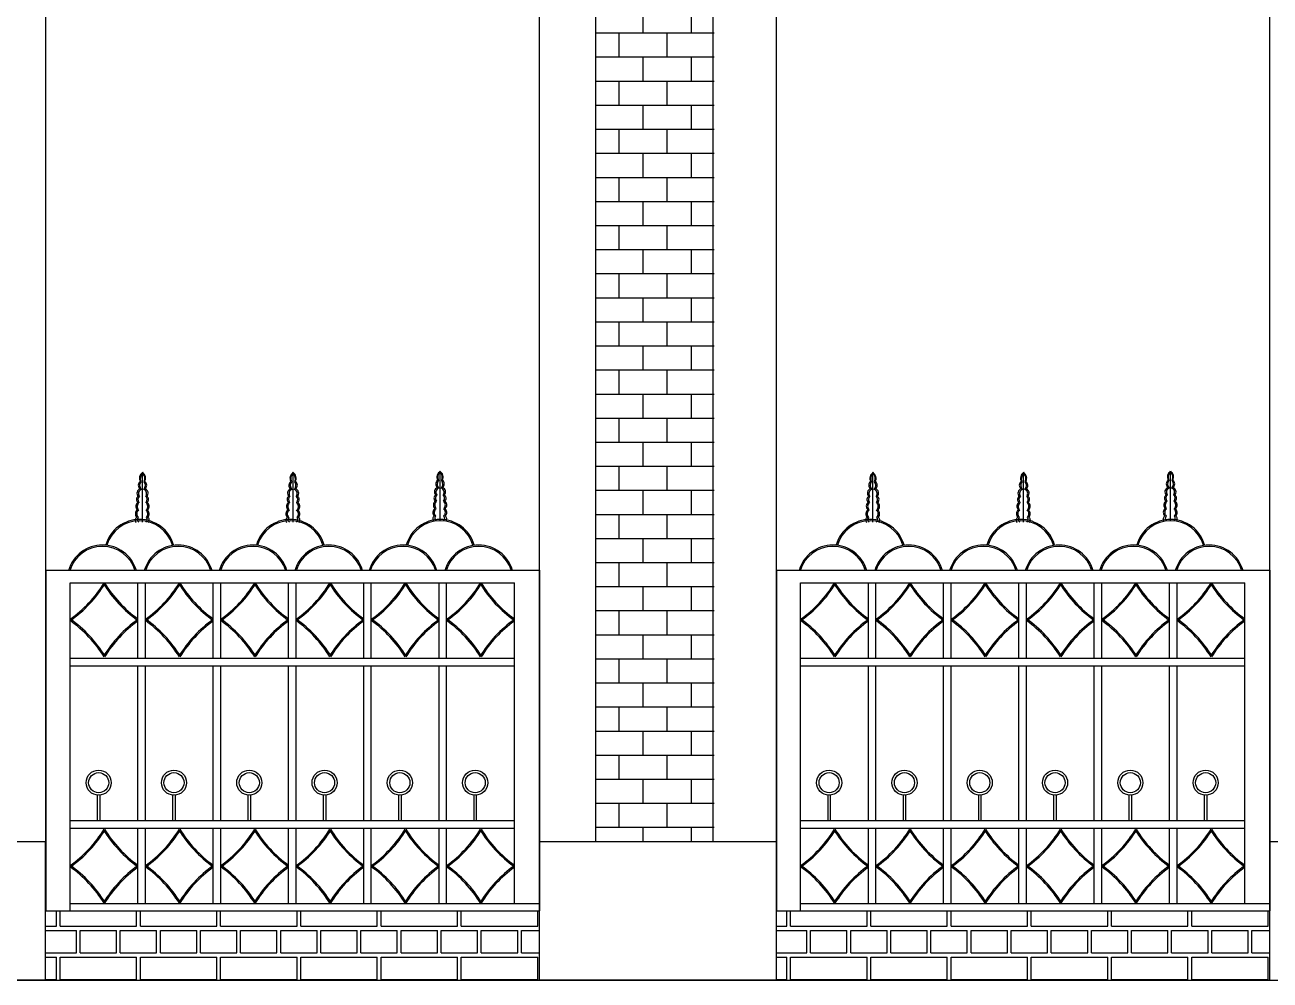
# Model space of a CAD drawing. Extents: x 3796 to 53512, y 4092 to 20812.
# Drawn here: x 16507 to 22814, y 9162 to 14000 of the extents above; entities that cross this region are included whole.
import ezdxf

# ---------------------------------------------------------------- set-up
doc = ezdxf.new("R2010")
doc.units = 0
doc.layers.get('0').update_dxf_attribs({"linetype": 'CONTINUOUS'})
doc.layers.add('LAYER1', color=3, linetype='CONTINUOUS')
doc.layers.add('LAYER2', color=4, linetype='CONTINUOUS')

msp = doc.modelspace()

# ---------------------------------------------------------------- hatches: boundary and pattern name
h = msp.add_hatch()
h.set_pattern_fill('AR-B816', color=256, scale=0.6, style=0)
h.set_pattern_definition([(0, (24027.87, 5912.28), (0, 121.92), []), (90, (24027.87, 5912.28), (-121.92, 121.92), [121.92, -121.92])])
h.paths.add_polyline_path([(19998.6, 16946), (19398.6, 16946), (19398.6, 9861.9), (19998.6, 9861.9)])
h.paths.add_polyline_path([(19898.6, 15574.8), (19898.6, 14100.2), (19498.6, 14100.2), (19498.6, 15574.8)], flags=16)
h.paths.add_polyline_path([(19848.6, 15324.8), (19848.6, 14350.2), (19548.6, 14350.2), (19548.6, 15324.8)], flags=0)
h.paths.add_polyline_path([(19848.6, 15144.8), (19848.6, 15324.8), (19548.6, 15324.8), (19548.6, 15144.8)], flags=0)
h.paths.add_polyline_path([(19548.6, 14530.2), (19848.6, 14530.2), (19848.6, 15144.8), (19548.6, 15144.8)], flags=0)
h.paths.add_polyline_path([(19848.6, 14350.2), (19848.6, 14530.2), (19548.6, 14530.2), (19548.6, 14350.2)], flags=0)
h = msp.add_hatch()
h.set_pattern_fill('AR-BRELM', color=9, scale=2, style=0)
h.set_pattern_definition([(0, (20342.44, 5912.28), (0, 270.968), [387.35, -19.05]), (0, (20342.44, 6026.58), (0, 270.968), [387.35, -19.05]), (0, (20444.04, 6047.76), (0, 270.968), [184.15, -19.05]), (0, (20444.04, 6162.06), (0, 270.968), [184.15, -19.05]), (90, (20342.44, 5912.28), (-406.4, 2e-14), [114.3, -156.667]), (90, (20323.4, 5912.28), (-406.4, 2e-14), [114.3, -156.667]), (90, (20444.04, 6047.76), (-203.2, 1e-14), [114.3, -156.667]), (90, (20425, 6047.76), (-203.2, 1e-14), [114.3, -156.667])])
h.paths.add_polyline_path([(16613.2, 9511.9), (16613.2, 9161.9), (19112.2, 9161.9), (19112.2, 9511.9)])
h = msp.add_hatch()
h.set_pattern_fill('AR-BRELM', color=9, scale=2, style=0)
h.set_pattern_definition([(0, (24042.44, 5912.28), (0, 270.968), [387.35, -19.05]), (0, (24042.44, 6026.58), (0, 270.968), [387.35, -19.05]), (0, (24144.04, 6047.76), (0, 270.968), [184.15, -19.05]), (0, (24144.04, 6162.06), (0, 270.968), [184.15, -19.05]), (90, (24042.44, 5912.28), (-406.4, 2e-14), [114.3, -156.667]), (90, (24023.4, 5912.28), (-406.4, 2e-14), [114.3, -156.667]), (90, (24144.04, 6047.76), (-203.2, 1e-14), [114.3, -156.667]), (90, (24125, 6047.76), (-203.2, 1e-14), [114.3, -156.667])])
h.paths.add_polyline_path([(20313.2, 9511.9), (20313.2, 9161.9), (22812.2, 9161.9), (22812.2, 9511.9)])

# ---------------------------------------------------------------- linework, layer by layer
at = {"color": 3}
for p, q in [((16613.2, 11237.4), (16613.2, 9511.9)), ((16613.2, 11237.4), (19113.2, 11237.4)), ((19113.2, 11237.4), (19113.2, 9511.9)), ((20313.2, 11237.4), (20313.2, 9511.9)), ((20313.2, 11237.4), (22813.2, 11237.4)), ((22813.2, 11237.4), (22813.2, 9511.9)), ((16735.7, 9511.9), (16735.7, 11173.8)), ((16735.7, 11173.8), (18986.2, 11173.8)), ((17079, 10792.4), (17079, 11173.8)), ((17117.2, 10792.4), (17117.2, 11173.8)), ((17460.4, 10792.4), (17460.4, 11173.8)), ((17498.6, 10792.4), (17498.6, 11173.8)), ((17841.9, 10792.4), (17841.9, 11173.8)), ((17880, 10792.4), (17880, 11173.8)), ((18223.3, 10792.4), (18223.3, 11173.8)), ((18261.4, 10792.4), (18261.4, 11173.8)), ((18604.7, 10792.4), (18604.7, 11173.8)), ((18642.9, 10792.4), (18642.9, 11173.8)), ((18986.2, 9550), (18986.2, 11173.8)), ((20435.7, 9511.9), (20435.7, 11173.8)), ((20435.7, 11173.8), (22686.2, 11173.8)), ((20779, 10792.4), (20779, 11173.8)), ((20817.2, 10792.4), (20817.2, 11173.8)), ((21160.4, 10792.4), (21160.4, 11173.8)), ((21198.6, 10792.4), (21198.6, 11173.8)), ((21541.9, 10792.4), (21541.9, 11173.8)), ((21580, 10792.4), (21580, 11173.8)), ((21923.3, 10792.4), (21923.3, 11173.8)), ((21961.4, 10792.4), (21961.4, 11173.8)), ((22304.7, 10792.4), (22304.7, 11173.8)), ((22342.9, 10792.4), (22342.9, 11173.8)), ((22686.2, 9550), (22686.2, 11173.8)), ((16735.7, 10792.4), (18986.2, 10792.4)), ((20435.7, 10792.4), (22686.2, 10792.4)), ((16735.7, 10754.3), (18986.2, 10754.3)), ((17079, 9969.6), (17079, 10754.3)), ((17117.2, 9969.6), (17117.2, 10754.3)), ((17460.4, 9969.6), (17460.4, 10754.3)), ((17498.6, 9969.6), (17498.6, 10754.3)), ((17841.9, 9969.6), (17841.9, 10754.3)), ((17880, 9969.6), (17880, 10754.3)), ((18223.3, 9969.6), (18223.3, 10754.3)), ((18261.4, 9969.6), (18261.4, 10754.3)), ((18604.7, 9969.6), (18604.7, 10754.3)), ((18642.9, 9969.6), (18642.9, 10754.3)), ((20435.7, 10754.3), (22686.2, 10754.3)), ((20779, 9969.6), (20779, 10754.3)), ((20817.2, 9969.6), (20817.2, 10754.3)), ((21160.4, 9969.6), (21160.4, 10754.3)), ((21198.6, 9969.6), (21198.6, 10754.3)), ((21541.9, 9969.6), (21541.9, 10754.3)), ((21580, 9969.6), (21580, 10754.3)), ((21923.3, 9969.6), (21923.3, 10754.3)), ((21961.4, 9969.6), (21961.4, 10754.3)), ((22304.7, 9969.6), (22304.7, 10754.3)), ((22342.9, 9969.6), (22342.9, 10754.3)), ((16735.7, 9969.6), (18986.2, 9969.6)), ((20435.7, 9969.6), (22686.2, 9969.6)), ((16735.7, 9931.5), (18986.2, 9931.5)), ((17079, 9550), (17079, 9931.5)), ((17117.2, 9550), (17117.2, 9931.5)), ((17460.4, 9550), (17460.4, 9931.5)), ((17498.6, 9550), (17498.6, 9931.5)), ((17841.9, 9550), (17841.9, 9931.5)), ((17880, 9550), (17880, 9931.5)), ((18223.3, 9550), (18223.3, 9931.5)), ((18261.4, 9550), (18261.4, 9931.5)), ((18604.7, 9550), (18604.7, 9931.5)), ((18642.9, 9550), (18642.9, 9931.5)), ((20435.7, 9931.5), (22686.2, 9931.5)), ((20779, 9550), (20779, 9931.5)), ((20817.2, 9550), (20817.2, 9931.5)), ((21160.4, 9550), (21160.4, 9931.5)), ((21198.6, 9550), (21198.6, 9931.5)), ((21541.9, 9550), (21541.9, 9931.5)), ((21580, 9550), (21580, 9931.5)), ((21923.3, 9550), (21923.3, 9931.5)), ((21961.4, 9550), (21961.4, 9931.5)), ((22304.7, 9550), (22304.7, 9931.5)), ((22342.9, 9550), (22342.9, 9931.5)), ((16735.7, 9550), (19113.2, 9550)), ((20435.7, 9550), (22813.2, 9550))]:
    msp.add_line(p, q, dxfattribs=at)
at = {"color": 2}
for p, q in [((16613.2, 9511.9), (19113.2, 9511.9)), ((20313.2, 9511.9), (22813.2, 9511.9))]:
    msp.add_line(p, q, dxfattribs=at)
at = {"color": 6}
msp.add_line((4370.7, 9161.9), (53143.3, 9161.9), dxfattribs=at)
at = {"layer": 'LAYER1'}
for p, q in [((16613.2, 9861.9), (16613.2, 17696)), ((19113.2, 9861.9), (19113.2, 17696)), ((20313.2, 9861.9), (20313.2, 17696)), ((22813.2, 9861.9), (22813.2, 17696)), ((16611.8, 9861.9), (15412.2, 9861.9)), ((16611.8, 9161.9), (16611.8, 9861.9)), ((19113.2, 9161.9), (19113.2, 9861.9)), ((20313.2, 9861.9), (19113.2, 9861.9)), ((20313.2, 9161.9), (20313.2, 9861.9)), ((22813.2, 9161.9), (22813.2, 9861.9)), ((24013.2, 9861.9), (22813.2, 9861.9)), ((16611.8, 9161.9), (15412.2, 9161.9)), ((20313.2, 9161.9), (19113.2, 9161.9))]:
    msp.add_line(p, q, dxfattribs=at)
at = {"layer": 'LAYER1', "color": 4}
for p, q in [((19398.6, 9861.9), (19398.6, 17696)), ((19992.3, 9861.9), (19992.3, 17696))]:
    msp.add_line(p, q, dxfattribs=at)
at = {"layer": 'LAYER2', "color": 9, "linetype": 'BYBLOCK'}
for p, q in [((18609.7, 11488.4), (18609.7, 11734.9)), ((22309.7, 11488.4), (22309.7, 11734.9)), ((17102.6, 11482), (17102.6, 11728.5)), ((17865.5, 11482), (17865.5, 11728.5)), ((20802.6, 11482), (20802.6, 11728.5)), ((21565.5, 11482), (21565.5, 11728.5)), ((16873.5, 10098.3), (16873.5, 9970.2)), ((16886.2, 10098.3), (16886.2, 9970.2)), ((17254.9, 10098.3), (17254.9, 9970.2)), ((17267.6, 10098.3), (17267.6, 9970.2)), ((17636.3, 10098.3), (17636.3, 9970.2)), ((17649, 10098.3), (17649, 9970.2)), ((18017.7, 10098.3), (18017.7, 9970.2)), ((18030.5, 10098.3), (18030.5, 9970.2)), ((18399.2, 10098.3), (18399.2, 9970.2)), ((18411.9, 10098.3), (18411.9, 9970.2)), ((18780.6, 10098.3), (18780.6, 9970.2)), ((18793.3, 10098.3), (18793.3, 9970.2)), ((20573.5, 10098.3), (20573.5, 9970.2)), ((20586.2, 10098.3), (20586.2, 9970.2)), ((20954.9, 10098.3), (20954.9, 9970.2)), ((20967.6, 10098.3), (20967.6, 9970.2)), ((21336.3, 10098.3), (21336.3, 9970.2)), ((21349, 10098.3), (21349, 9970.2)), ((21717.7, 10098.3), (21717.7, 9970.2)), ((21730.5, 10098.3), (21730.5, 9970.2)), ((22099.2, 10098.3), (22099.2, 9970.2)), ((22111.9, 10098.3), (22111.9, 9970.2)), ((22480.6, 10098.3), (22480.6, 9970.2)), ((22493.3, 10098.3), (22493.3, 9970.2))]:
    msp.add_line(p, q, dxfattribs=at)
for centre, radius in [((16880.4, 10161.8), 63.6), ((17261.9, 10161.8), 63.6), ((17643.3, 10161.8), 63.6), ((18024.7, 10161.8), 63.6), ((18406.1, 10161.8), 63.6), ((18787.6, 10161.8), 63.6), ((20580.4, 10161.8), 63.6), ((20961.9, 10161.8), 63.6), ((21343.3, 10161.8), 63.6), ((21724.7, 10161.8), 63.6), ((22106.1, 10161.8), 63.6), ((22487.6, 10161.8), 63.6), ((16880.4, 10161.8), 50.9), ((17261.9, 10161.8), 50.9), ((17643.3, 10161.8), 50.9), ((18024.7, 10161.8), 50.9), ((18406.1, 10161.8), 50.9), ((18787.6, 10161.8), 50.9), ((20580.4, 10161.8), 50.9), ((20961.9, 10161.8), 50.9), ((21343.3, 10161.8), 50.9), ((21724.7, 10161.8), 50.9), ((22106.1, 10161.8), 50.9), ((22487.6, 10161.8), 50.9)]:
    msp.add_circle(centre, radius, dxfattribs=at)
for centre, radius, start, end in [((17117.9, 11703.7), 31.3, 114.33289, 211.73114), ((17087, 11703.7), 31.3, 328.26886, 65.66711), ((17880.7, 11703.7), 31.3, 114.33289, 211.73114), ((17849.9, 11703.7), 31.3, 328.26886, 65.66711), ((18625, 11710), 31.3, 114.33289, 211.73114), ((18633.3, 11708), 35.5, 131.49641, 205.2128), ((18594.1, 11710), 31.3, 328.26886, 65.66711), ((18585.8, 11708), 35.5, 334.7872, 48.50359), ((20817.9, 11703.7), 31.3, 114.33289, 211.73114), ((20787, 11703.7), 31.3, 328.26886, 65.66711), ((21580.7, 11703.7), 31.3, 114.33289, 211.73114), ((21549.9, 11703.7), 31.3, 328.26886, 65.66711), ((22325, 11710), 31.3, 114.33289, 211.73114), ((22333.3, 11708), 35.5, 131.49641, 205.2128), ((22294.1, 11710), 31.3, 328.26886, 65.66711), ((22285.8, 11708), 35.5, 334.7872, 48.50359), ((17103.3, 11668.3), 22.4, 122.65516, 233.97324), ((17118, 11667.7), 30.1, 142.70706, 222.75119), ((17126.2, 11701.6), 35.5, 131.49641, 205.2128), ((17078.7, 11701.6), 35.5, 334.7872, 48.50359), ((17086.9, 11667.7), 30.1, 317.24881, 37.29294), ((17101.6, 11668.3), 22.4, 306.02676, 57.34484), ((17866.2, 11668.3), 22.4, 122.65516, 233.97324), ((17880.9, 11667.7), 30.1, 142.70706, 222.75119), ((17889, 11701.6), 35.5, 131.49641, 205.2128), ((17841.6, 11701.6), 35.5, 334.7872, 48.50359), ((17849.8, 11667.7), 30.1, 317.24881, 37.29294), ((17864.4, 11668.3), 22.4, 306.02676, 57.34484), ((18610.4, 11674.7), 22.4, 122.65516, 233.97324), ((18625.1, 11674), 30.1, 142.70706, 222.75119), ((18594, 11674), 30.1, 317.24881, 37.29294), ((18608.7, 11674.7), 22.4, 306.02676, 57.34484), ((20803.3, 11668.3), 22.4, 122.65516, 233.97324), ((20818, 11667.7), 30.1, 142.70706, 222.75119), ((20826.2, 11701.6), 35.5, 131.49641, 205.2128), ((20778.7, 11701.6), 35.5, 334.7872, 48.50359), ((20786.9, 11667.7), 30.1, 317.24881, 37.29294), ((20801.6, 11668.3), 22.4, 306.02676, 57.34484), ((21566.2, 11668.3), 22.4, 122.65516, 233.97324), ((21580.9, 11667.7), 30.1, 142.70706, 222.75119), ((21589, 11701.6), 35.5, 131.49641, 205.2128), ((21541.6, 11701.6), 35.5, 334.7872, 48.50359), ((21549.8, 11667.7), 30.1, 317.24881, 37.29294), ((21564.4, 11668.3), 22.4, 306.02676, 57.34484), ((22310.4, 11674.7), 22.4, 122.65516, 233.97324), ((22325.1, 11674), 30.1, 142.70706, 222.75119), ((22294, 11674), 30.1, 317.24881, 37.29294), ((22308.7, 11674.7), 22.4, 306.02676, 57.34484), ((17089.6, 11596.1), 17.9, 117.19569, 234.62766), ((17096.6, 11628.6), 22.5, 106.61569, 227.6078), ((17102.7, 11596), 23.7, 132.32729, 219.0316), ((17102.8, 11626.4), 21.2, 107.10027, 215.34684), ((17085.8, 11614.4), 0.376, 215.34684, 324.65316), ((17102.2, 11626.4), 21.2, 324.65316, 72.89973), ((17108.4, 11628.6), 22.5, 312.3922, 73.38431), ((17102.2, 11596), 23.7, 320.9684, 47.67271), ((17119.1, 11614.4), 0.376, 215.34684, 324.65316), ((17115.3, 11596.1), 17.9, 305.37234, 62.80431), ((17852.4, 11596.1), 17.9, 117.19569, 234.62766), ((17859.4, 11628.6), 22.5, 106.61569, 227.6078), ((17865.5, 11596), 23.7, 132.32729, 219.0316), ((17865.6, 11626.4), 21.2, 107.10027, 215.34684), ((17848.6, 11614.4), 0.376, 215.34684, 324.65316), ((17865, 11626.4), 21.2, 324.65316, 72.89973), ((17871.2, 11628.6), 22.5, 312.3922, 73.38431), ((17865.1, 11596), 23.7, 320.9684, 47.67271), ((17882, 11614.4), 0.376, 215.34684, 324.65316), ((17878.2, 11596.1), 17.9, 305.37234, 62.80431), ((18596.7, 11602.5), 17.9, 117.19569, 234.62766), ((18603.6, 11635), 22.5, 106.61569, 227.6078), ((18609.8, 11602.3), 23.7, 132.32729, 219.0316), ((18609.9, 11632.7), 21.2, 107.10027, 215.34684), ((18592.9, 11620.7), 0.376, 215.34684, 324.65316), ((18609.2, 11632.7), 21.2, 324.65316, 72.89973), ((18615.4, 11635), 22.5, 312.3922, 73.38431), ((18609.3, 11602.3), 23.7, 320.9684, 47.67271), ((18626.2, 11620.7), 0.376, 215.34684, 324.65316), ((18622.4, 11602.5), 17.9, 305.37234, 62.80431), ((20789.6, 11596.1), 17.9, 117.19569, 234.62766), ((20796.6, 11628.6), 22.5, 106.61569, 227.6078), ((20802.7, 11596), 23.7, 132.32729, 219.0316), ((20802.8, 11626.4), 21.2, 107.10027, 215.34684), ((20785.8, 11614.4), 0.376, 215.34684, 324.65316), ((20802.2, 11626.4), 21.2, 324.65316, 72.89973), ((20808.4, 11628.6), 22.5, 312.3922, 73.38431), ((20802.2, 11596), 23.7, 320.9684, 47.67271), ((20819.1, 11614.4), 0.376, 215.34684, 324.65316), ((20815.3, 11596.1), 17.9, 305.37234, 62.80431), ((21552.4, 11596.1), 17.9, 117.19569, 234.62766), ((21559.4, 11628.6), 22.5, 106.61569, 227.6078), ((21565.5, 11596), 23.7, 132.32729, 219.0316), ((21565.6, 11626.4), 21.2, 107.10027, 215.34684), ((21548.6, 11614.4), 0.376, 215.34684, 324.65316), ((21565, 11626.4), 21.2, 324.65316, 72.89973), ((21571.2, 11628.6), 22.5, 312.3922, 73.38431), ((21565.1, 11596), 23.7, 320.9684, 47.67271), ((21582, 11614.4), 0.376, 215.34684, 324.65316), ((21578.2, 11596.1), 17.9, 305.37234, 62.80431), ((22296.7, 11602.5), 17.9, 117.19569, 234.62766), ((22303.6, 11635), 22.5, 106.61569, 227.6078), ((22309.8, 11602.3), 23.7, 132.32729, 219.0316), ((22309.9, 11632.7), 21.2, 107.10027, 215.34684), ((22292.9, 11620.7), 0.376, 215.34684, 324.65316), ((22309.2, 11632.7), 21.2, 324.65316, 72.89973), ((22315.4, 11635), 22.5, 312.3922, 73.38431), ((22309.3, 11602.3), 23.7, 320.9684, 47.67271), ((22326.2, 11620.7), 0.376, 215.34684, 324.65316), ((22322.4, 11602.5), 17.9, 305.37234, 62.80431), ((17090.4, 11523.4), 24.3, 124.39892, 225.63082), ((17093, 11561.5), 24.3, 124.39892, 225.63082), ((17098.6, 11523.1), 25.7, 129.41559, 223.07336), ((17101.2, 11561.2), 25.7, 129.41559, 223.07336), ((17103.7, 11561.2), 25.7, 316.92664, 50.58441), ((17103.7, 11523.1), 25.7, 316.92664, 50.58441), ((17112, 11561.5), 24.3, 314.36918, 55.60108), ((17112, 11523.4), 24.3, 314.36918, 55.60108), ((17853.2, 11523.4), 24.3, 124.39892, 225.63082), ((17855.8, 11561.5), 24.3, 124.39892, 225.63082), ((17861.4, 11523.1), 25.7, 129.41559, 223.07336), ((17864, 11561.2), 25.7, 129.41559, 223.07336), ((17866.6, 11561.2), 25.7, 316.92664, 50.58441), ((17866.6, 11523.1), 25.7, 316.92664, 50.58441), ((17874.8, 11561.5), 24.3, 314.36918, 55.60108), ((17874.8, 11523.4), 24.3, 314.36918, 55.60108), ((18597.4, 11529.8), 24.3, 124.39892, 225.63082), ((18600, 11567.9), 24.3, 124.39892, 225.63082), ((18605.7, 11529.4), 25.7, 129.41559, 223.07336), ((18608.3, 11567.5), 25.7, 129.41559, 223.07336), ((18610.8, 11567.5), 25.7, 316.92664, 50.58441), ((18610.8, 11529.4), 25.7, 316.92664, 50.58441), ((18619.1, 11567.9), 24.3, 314.36918, 55.60108), ((18619.1, 11529.8), 24.3, 314.36918, 55.60108), ((20790.4, 11523.4), 24.3, 124.39892, 225.63082), ((20793, 11561.5), 24.3, 124.39892, 225.63082), ((20798.6, 11523.1), 25.7, 129.41559, 223.07336), ((20801.2, 11561.2), 25.7, 129.41559, 223.07336), ((20803.7, 11561.2), 25.7, 316.92664, 50.58441), ((20803.7, 11523.1), 25.7, 316.92664, 50.58441), ((20812, 11561.5), 24.3, 314.36918, 55.60108), ((20812, 11523.4), 24.3, 314.36918, 55.60108), ((21553.2, 11523.4), 24.3, 124.39892, 225.63082), ((21555.8, 11561.5), 24.3, 124.39892, 225.63082), ((21561.4, 11523.1), 25.7, 129.41559, 223.07336), ((21564, 11561.2), 25.7, 129.41559, 223.07336), ((21566.6, 11561.2), 25.7, 316.92664, 50.58441), ((21566.6, 11523.1), 25.7, 316.92664, 50.58441), ((21574.8, 11561.5), 24.3, 314.36918, 55.60108), ((21574.8, 11523.4), 24.3, 314.36918, 55.60108), ((22297.4, 11529.8), 24.3, 124.39892, 225.63082), ((22300, 11567.9), 24.3, 124.39892, 225.63082), ((22305.7, 11529.4), 25.7, 129.41559, 223.07336), ((22308.3, 11567.5), 25.7, 129.41559, 223.07336), ((22310.8, 11567.5), 25.7, 316.92664, 50.58441), ((22310.8, 11529.4), 25.7, 316.92664, 50.58441), ((22319.1, 11567.9), 24.3, 314.36918, 55.60108), ((22319.1, 11529.8), 24.3, 314.36918, 55.60108), ((17088, 11315.9), 178.9, 16.34318, 163.65682), ((17088, 11315.9), 172.5, 16.34318, 163.65682), ((17083.5, 11491.2), 18, 123.95561, 218.31885), ((17092.7, 11494.8), 16.6, 139.93267, 236.46448), ((17109.7, 11494.8), 16.6, 303.53552, 40.06733), ((17118.9, 11491.2), 18, 321.68115, 56.04439), ((17850.9, 11315.9), 178.9, 16.34318, 163.65682), ((17850.9, 11315.9), 172.5, 16.34318, 163.65682), ((17846.4, 11491.2), 18, 123.95561, 218.31885), ((17855.5, 11494.8), 16.6, 139.93267, 236.46448), ((17872.5, 11494.8), 16.6, 303.53552, 40.06733), ((17881.7, 11491.2), 18, 321.68115, 56.04439), ((18610.4, 11315.9), 178.9, 16.34318, 163.65682), ((18610.4, 11315.9), 172.5, 16.34318, 163.65682), ((18590.6, 11497.6), 18, 123.95561, 218.31885), ((18599.8, 11501.1), 16.6, 139.93267, 236.46448), ((18616.8, 11501.1), 16.6, 303.53552, 40.06733), ((18625.9, 11497.6), 18, 321.68115, 56.04439), ((20788, 11315.9), 178.9, 16.34318, 163.65682), ((20788, 11315.9), 172.5, 16.34318, 163.65682), ((20783.5, 11491.2), 18, 123.95561, 218.31885), ((20792.7, 11494.8), 16.6, 139.93267, 236.46448), ((20809.7, 11494.8), 16.6, 303.53552, 40.06733), ((20818.9, 11491.2), 18, 321.68115, 56.04439), ((21550.9, 11315.9), 178.9, 16.34318, 163.65682), ((21550.9, 11315.9), 172.5, 16.34318, 163.65682), ((21546.4, 11491.2), 18, 123.95561, 218.31885), ((21555.5, 11494.8), 16.6, 139.93267, 236.46448), ((21572.5, 11494.8), 16.6, 303.53552, 40.06733), ((21581.7, 11491.2), 18, 321.68115, 56.04439), ((22310.4, 11315.9), 178.9, 16.34318, 163.65682), ((22310.4, 11315.9), 172.5, 16.34318, 163.65682), ((22290.6, 11497.6), 18, 123.95561, 218.31885), ((22299.8, 11501.1), 16.6, 139.93267, 236.46448), ((22316.8, 11501.1), 16.6, 303.53552, 40.06733), ((22325.9, 11497.6), 18, 321.68115, 56.04439), ((16899.5, 11186), 178.9, 16.34318, 163.65682), ((16899.5, 11186), 172.5, 16.34318, 163.65682), ((17283, 11186), 178.9, 16.34318, 163.65682), ((17283, 11186), 172.5, 16.34318, 163.65682), ((17662.4, 11186), 178.9, 16.34318, 163.65682), ((17662.4, 11186), 172.5, 16.34318, 163.65682), ((18045.8, 11186), 178.9, 16.34318, 163.65682), ((18045.8, 11186), 172.5, 16.34318, 163.65682), ((18421.9, 11186), 178.9, 16.34318, 163.65682), ((18421.9, 11186), 172.5, 16.34318, 163.65682), ((18805.4, 11186), 178.9, 16.34318, 163.65682), ((18805.4, 11186), 172.5, 16.34318, 163.65682), ((20599.5, 11186), 178.9, 16.34318, 163.65682), ((20599.5, 11186), 172.5, 16.34318, 163.65682), ((20983, 11186), 178.9, 16.34318, 163.65682), ((20983, 11186), 172.5, 16.34318, 163.65682), ((21362.4, 11186), 178.9, 16.34318, 163.65682), ((21362.4, 11186), 172.5, 16.34318, 163.65682), ((21745.8, 11186), 178.9, 16.34318, 163.65682), ((21745.8, 11186), 172.5, 16.34318, 163.65682), ((22121.9, 11186), 178.9, 16.34318, 163.65682), ((22121.9, 11186), 172.5, 16.34318, 163.65682), ((22505.4, 11186), 178.9, 16.34318, 163.65682), ((22505.4, 11186), 172.5, 16.34318, 163.65682), ((16372.9, 11500.5), 626.8, 305.37255, 328.58237), ((16372.9, 11500.5), 633.1, 304.96515, 328.58237), ((17445, 11500.5), 633.1, 211.41763, 234.686), ((17445, 11500.5), 626.8, 211.41763, 234.27326), ((16754.3, 11500.5), 626.8, 305.37255, 328.58237), ((16754.3, 11500.5), 633.1, 304.96515, 328.58237), ((17826.4, 11500.5), 633.1, 211.41763, 234.686), ((17826.4, 11500.5), 626.8, 211.41763, 234.27326), ((17135.8, 11500.5), 626.8, 305.37255, 328.58237), ((17135.8, 11500.5), 633.1, 304.96515, 328.58237), ((18207.9, 11500.5), 633.1, 211.41763, 234.686), ((18207.9, 11500.5), 626.8, 211.41763, 234.27326), ((17517.2, 11500.5), 626.8, 305.37255, 328.58237), ((17517.2, 11500.5), 633.1, 304.96515, 328.58237), ((18589.3, 11500.5), 633.1, 211.41763, 234.686), ((18589.3, 11500.5), 626.8, 211.41763, 234.27326), ((17898.6, 11500.5), 626.8, 305.37255, 328.58237), ((17898.6, 11500.5), 633.1, 304.96515, 328.58237), ((18970.7, 11500.5), 633.1, 211.41763, 234.686), ((18970.7, 11500.5), 626.8, 211.41763, 234.27326), ((18280, 11500.5), 626.8, 305.37255, 328.58237), ((18280, 11500.5), 633.1, 304.96515, 328.58237), ((19352.1, 11500.5), 633.1, 211.41763, 234.686), ((19352.1, 11500.5), 626.8, 211.41763, 234.27326), ((20072.9, 11500.5), 626.8, 305.37255, 328.58237), ((20072.9, 11500.5), 633.1, 304.96515, 328.58237), ((21145, 11500.5), 633.1, 211.41763, 234.686), ((21145, 11500.5), 626.8, 211.41763, 234.27326), ((20454.3, 11500.5), 626.8, 305.37255, 328.58237), ((20454.3, 11500.5), 633.1, 304.96515, 328.58237), ((21526.4, 11500.5), 633.1, 211.41763, 234.686), ((21526.4, 11500.5), 626.8, 211.41763, 234.27326), ((20835.8, 11500.5), 626.8, 305.37255, 328.58237), ((20835.8, 11500.5), 633.1, 304.96515, 328.58237), ((21907.9, 11500.5), 633.1, 211.41763, 234.686), ((21907.9, 11500.5), 626.8, 211.41763, 234.27326), ((21217.2, 11500.5), 626.8, 305.37255, 328.58237), ((21217.2, 11500.5), 633.1, 304.96515, 328.58237), ((22289.3, 11500.5), 633.1, 211.41763, 234.686), ((22289.3, 11500.5), 626.8, 211.41763, 234.27326), ((21598.6, 11500.5), 626.8, 305.37255, 328.58237), ((21598.6, 11500.5), 633.1, 304.96515, 328.58237), ((22670.7, 11500.5), 633.1, 211.41763, 234.686), ((22670.7, 11500.5), 626.8, 211.41763, 234.27326), ((21980, 11500.5), 626.8, 305.37255, 328.58237), ((21980, 11500.5), 633.1, 304.96515, 328.58237), ((23052.1, 11500.5), 633.1, 211.41763, 234.686), ((23052.1, 11500.5), 626.8, 211.41763, 234.27326), ((16372.9, 10471.6), 633.1, 31.41763, 55.03485), ((16372.9, 10471.6), 626.8, 31.41763, 54.62745), ((17445, 10471.6), 633.1, 125.314, 148.58237), ((17445, 10471.6), 626.8, 125.72674, 148.58237), ((16754.3, 10471.6), 633.1, 31.41763, 55.03485), ((16754.3, 10471.6), 626.8, 31.41763, 54.62745), ((17826.4, 10471.6), 633.1, 125.314, 148.58237), ((17826.4, 10471.6), 626.8, 125.72674, 148.58237), ((17135.8, 10471.6), 633.1, 31.41763, 55.03485), ((17135.8, 10471.6), 626.8, 31.41763, 54.62745), ((18207.9, 10471.6), 633.1, 125.314, 148.58237), ((18207.9, 10471.6), 626.8, 125.72674, 148.58237), ((17517.2, 10471.6), 633.1, 31.41763, 55.03485), ((17517.2, 10471.6), 626.8, 31.41763, 54.62745), ((18589.3, 10471.6), 633.1, 125.314, 148.58237), ((18589.3, 10471.6), 626.8, 125.72674, 148.58237), ((17898.6, 10471.6), 633.1, 31.41763, 55.03485), ((17898.6, 10471.6), 626.8, 31.41763, 54.62745), ((18970.7, 10471.6), 633.1, 125.314, 148.58237), ((18970.7, 10471.6), 626.8, 125.72674, 148.58237), ((18280, 10471.6), 633.1, 31.41763, 55.03485), ((18280, 10471.6), 626.8, 31.41763, 54.62745), ((19352.1, 10471.6), 633.1, 125.314, 148.58237), ((19352.1, 10471.6), 626.8, 125.72674, 148.58237), ((20072.9, 10471.6), 633.1, 31.41763, 55.03485), ((20072.9, 10471.6), 626.8, 31.41763, 54.62745), ((21145, 10471.6), 633.1, 125.314, 148.58237), ((21145, 10471.6), 626.8, 125.72674, 148.58237), ((20454.3, 10471.6), 633.1, 31.41763, 55.03485), ((20454.3, 10471.6), 626.8, 31.41763, 54.62745), ((21526.4, 10471.6), 633.1, 125.314, 148.58237), ((21526.4, 10471.6), 626.8, 125.72674, 148.58237), ((20835.8, 10471.6), 633.1, 31.41763, 55.03485), ((20835.8, 10471.6), 626.8, 31.41763, 54.62745), ((21907.9, 10471.6), 633.1, 125.314, 148.58237), ((21907.9, 10471.6), 626.8, 125.72674, 148.58237), ((21217.2, 10471.6), 633.1, 31.41763, 55.03485), ((21217.2, 10471.6), 626.8, 31.41763, 54.62745), ((22289.3, 10471.6), 633.1, 125.314, 148.58237), ((22289.3, 10471.6), 626.8, 125.72674, 148.58237), ((21598.6, 10471.6), 633.1, 31.41763, 55.03485), ((21598.6, 10471.6), 626.8, 31.41763, 54.62745), ((22670.7, 10471.6), 633.1, 125.314, 148.58237), ((22670.7, 10471.6), 626.8, 125.72674, 148.58237), ((21980, 10471.6), 633.1, 31.41763, 55.03485), ((21980, 10471.6), 626.8, 31.41763, 54.62745), ((23052.1, 10471.6), 633.1, 125.314, 148.58237), ((23052.1, 10471.6), 626.8, 125.72674, 148.58237), ((16372.9, 10253.2), 626.8, 305.37255, 328.58237), ((16372.9, 10253.2), 633.1, 304.96515, 328.58237), ((17445, 10253.2), 633.1, 211.41763, 234.686), ((17445, 10253.2), 626.8, 211.41763, 234.27326), ((16754.3, 10253.2), 626.8, 305.37255, 328.58237), ((16754.3, 10253.2), 633.1, 304.96515, 328.58237), ((17826.4, 10253.2), 633.1, 211.41763, 234.686), ((17826.4, 10253.2), 626.8, 211.41763, 234.27326), ((17135.8, 10253.2), 626.8, 305.37255, 328.58237), ((17135.8, 10253.2), 633.1, 304.96515, 328.58237), ((18207.9, 10253.2), 633.1, 211.41763, 234.686), ((18207.9, 10253.2), 626.8, 211.41763, 234.27326), ((17517.2, 10253.2), 626.8, 305.37255, 328.58237), ((17517.2, 10253.2), 633.1, 304.96515, 328.58237), ((18589.3, 10253.2), 633.1, 211.41763, 234.686), ((18589.3, 10253.2), 626.8, 211.41763, 234.27326), ((17898.6, 10253.2), 626.8, 305.37255, 328.58237), ((17898.6, 10253.2), 633.1, 304.96515, 328.58237), ((18970.7, 10253.2), 633.1, 211.41763, 234.686), ((18970.7, 10253.2), 626.8, 211.41763, 234.27326), ((18280, 10253.2), 626.8, 305.37255, 328.58237), ((18280, 10253.2), 633.1, 304.96515, 328.58237), ((19352.1, 10253.2), 633.1, 211.41763, 234.686), ((19352.1, 10253.2), 626.8, 211.41763, 234.27326), ((20072.9, 10253.2), 626.8, 305.37255, 328.58237), ((20072.9, 10253.2), 633.1, 304.96515, 328.58237), ((21145, 10253.2), 633.1, 211.41763, 234.686), ((21145, 10253.2), 626.8, 211.41763, 234.27326), ((20454.3, 10253.2), 626.8, 305.37255, 328.58237), ((20454.3, 10253.2), 633.1, 304.96515, 328.58237), ((21526.4, 10253.2), 633.1, 211.41763, 234.686), ((21526.4, 10253.2), 626.8, 211.41763, 234.27326), ((20835.8, 10253.2), 626.8, 305.37255, 328.58237), ((20835.8, 10253.2), 633.1, 304.96515, 328.58237), ((21907.9, 10253.2), 633.1, 211.41763, 234.686), ((21907.9, 10253.2), 626.8, 211.41763, 234.27326), ((21217.2, 10253.2), 626.8, 305.37255, 328.58237), ((21217.2, 10253.2), 633.1, 304.96515, 328.58237), ((22289.3, 10253.2), 633.1, 211.41763, 234.686), ((22289.3, 10253.2), 626.8, 211.41763, 234.27326), ((21598.6, 10253.2), 626.8, 305.37255, 328.58237), ((21598.6, 10253.2), 633.1, 304.96515, 328.58237), ((22670.7, 10253.2), 633.1, 211.41763, 234.686), ((22670.7, 10253.2), 626.8, 211.41763, 234.27326), ((21980, 10253.2), 626.8, 305.37255, 328.58237), ((21980, 10253.2), 633.1, 304.96515, 328.58237), ((23052.1, 10253.2), 633.1, 211.41763, 234.686), ((23052.1, 10253.2), 626.8, 211.41763, 234.27326), ((16372.9, 9224.2), 633.1, 31.41763, 55.03485), ((16372.9, 9224.2), 626.8, 31.41763, 54.62745), ((17445, 9224.2), 633.1, 125.314, 148.58237), ((17445, 9224.2), 626.8, 125.72674, 148.58237), ((16754.3, 9224.2), 633.1, 31.41763, 55.03485), ((16754.3, 9224.2), 626.8, 31.41763, 54.62745), ((17826.4, 9224.2), 633.1, 125.314, 148.58237), ((17826.4, 9224.2), 626.8, 125.72674, 148.58237), ((17135.8, 9224.2), 633.1, 31.41763, 55.03485), ((17135.8, 9224.2), 626.8, 31.41763, 54.62745), ((18207.9, 9224.2), 633.1, 125.314, 148.58237), ((18207.9, 9224.2), 626.8, 125.72674, 148.58237), ((17517.2, 9224.2), 633.1, 31.41763, 55.03485), ((17517.2, 9224.2), 626.8, 31.41763, 54.62745), ((18589.3, 9224.2), 633.1, 125.314, 148.58237), ((18589.3, 9224.2), 626.8, 125.72674, 148.58237), ((17898.6, 9224.2), 633.1, 31.41763, 55.03485), ((17898.6, 9224.2), 626.8, 31.41763, 54.62745), ((18970.7, 9224.2), 633.1, 125.314, 148.58237), ((18970.7, 9224.2), 626.8, 125.72674, 148.58237), ((18280, 9224.2), 633.1, 31.41763, 55.03485), ((18280, 9224.2), 626.8, 31.41763, 54.62745), ((19352.1, 9224.2), 633.1, 125.314, 148.58237), ((19352.1, 9224.2), 626.8, 125.72674, 148.58237), ((20072.9, 9224.2), 633.1, 31.41763, 55.03485), ((20072.9, 9224.2), 626.8, 31.41763, 54.62745), ((21145, 9224.2), 633.1, 125.314, 148.58237), ((21145, 9224.2), 626.8, 125.72674, 148.58237), ((20454.3, 9224.2), 633.1, 31.41763, 55.03485), ((20454.3, 9224.2), 626.8, 31.41763, 54.62745), ((21526.4, 9224.2), 633.1, 125.314, 148.58237), ((21526.4, 9224.2), 626.8, 125.72674, 148.58237), ((20835.8, 9224.2), 633.1, 31.41763, 55.03485), ((20835.8, 9224.2), 626.8, 31.41763, 54.62745), ((21907.9, 9224.2), 633.1, 125.314, 148.58237), ((21907.9, 9224.2), 626.8, 125.72674, 148.58237), ((21217.2, 9224.2), 633.1, 31.41763, 55.03485), ((21217.2, 9224.2), 626.8, 31.41763, 54.62745), ((22289.3, 9224.2), 633.1, 125.314, 148.58237), ((22289.3, 9224.2), 626.8, 125.72674, 148.58237), ((21598.6, 9224.2), 633.1, 31.41763, 55.03485), ((21598.6, 9224.2), 626.8, 31.41763, 54.62745), ((22670.7, 9224.2), 633.1, 125.314, 148.58237), ((22670.7, 9224.2), 626.8, 125.72674, 148.58237), ((21980, 9224.2), 633.1, 31.41763, 55.03485), ((21980, 9224.2), 626.8, 31.41763, 54.62745), ((23052.1, 9224.2), 633.1, 125.314, 148.58237), ((23052.1, 9224.2), 626.8, 125.72674, 148.58237)]:
    msp.add_arc(centre, radius, start, end, dxfattribs=at)

doc.saveas('drawing.dxf')
